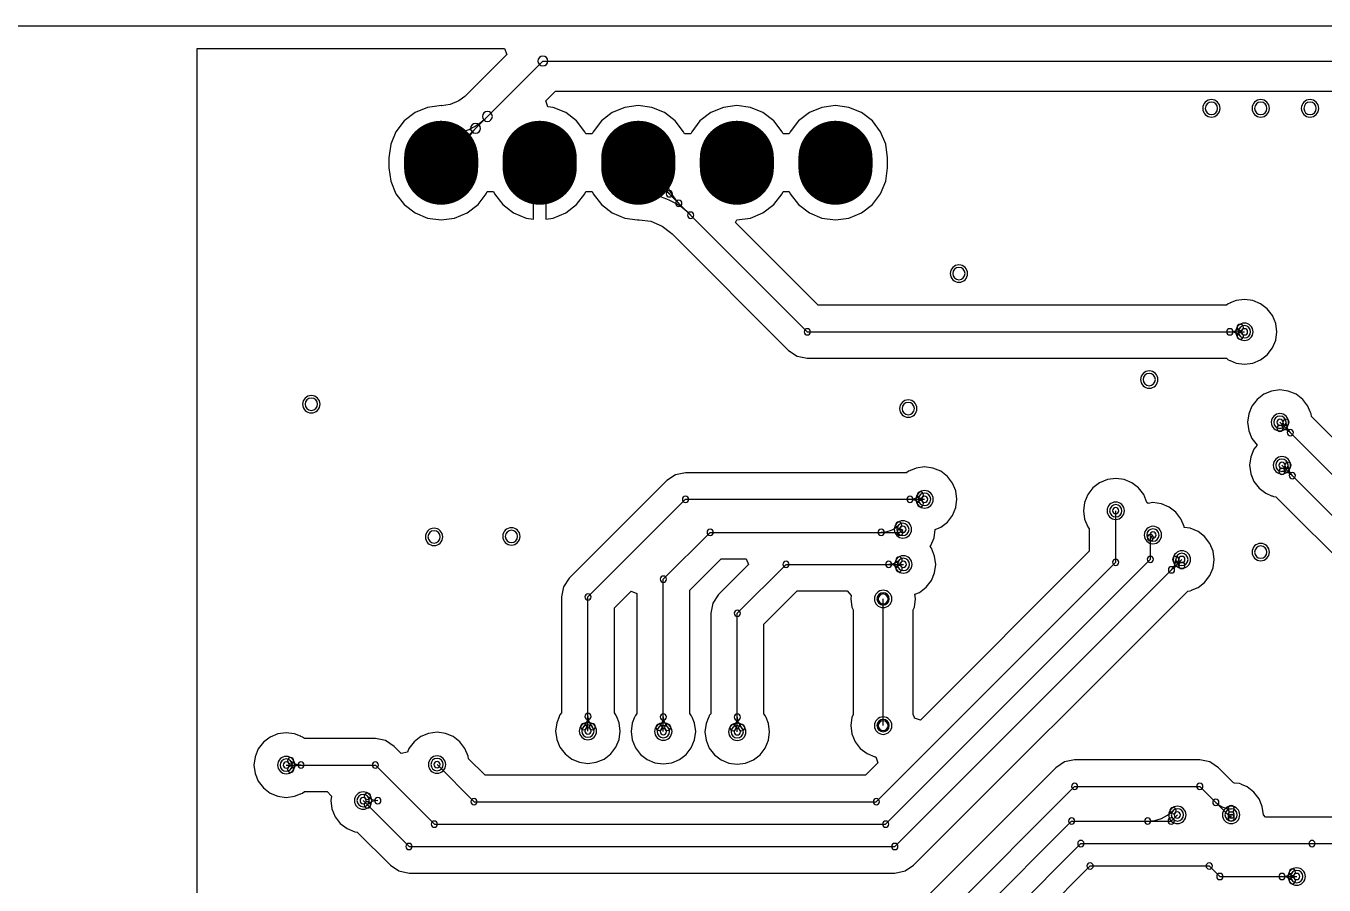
# Model space of a CAD drawing. Header units: inches. Extents: x 32166 to 66782, y 2386 to 7162.
# Drawn here: x 33941.3 to 34152, y 3850.4 to 3989.8 of the extents above; entities that cross this region are included whole.
import ezdxf

# ---------------------------------------------------------------- set-up
doc = ezdxf.new("R2010")
doc.units = ezdxf.units.IN
doc.header["$LTSCALE"] = 0.64311
doc.header["$MEASUREMENT"] = 0
for name, color, linetype in [('KEEPOUTLAYER', 6, 'CONTINUOUS'), ('MULTILAYER', 9, 'CONTINUOUS'), ('TOPLAYER', 1, 'CONTINUOUS'), ('TOPSOLDER', 216, 'CONTINUOUS')]:
    doc.layers.add(name, color=color, linetype=linetype)

msp = doc.modelspace()

# ---------------------------------------------------------------- linework, layer by layer
at = {"layer": 'KEEPOUTLAYER'}
msp.add_line((32498.87, 3989.76), (34258.87, 3989.76), dxfattribs=at)
at = {"layer": 'MULTILAYER', "const_width": 10.4}
for points in [[(34008.73, 3966.77), (34008.73, 3968.37)], [(34024.73, 3966.77), (34024.73, 3968.37)], [(34040.73, 3966.77), (34040.73, 3968.37)], [(34056.73, 3966.77), (34056.73, 3968.37)], [(34072.73, 3968.37), (34072.73, 3966.77)]]:
    msp.add_lwpolyline(points, dxfattribs=at)
at = {"layer": 'MULTILAYER', "const_width": 5.2}
for points in [[(34006.13, 3968.37, 1), (34011.33, 3968.37, 1)], [(34022.13, 3968.37, 1), (34027.33, 3968.37, 1)], [(34038.13, 3968.37, 1), (34043.33, 3968.37, 1)], [(34054.13, 3968.37, 1), (34059.33, 3968.37, 1)], [(34070.13, 3968.37, 1), (34075.33, 3968.37, 1)], [(34006.13, 3966.77, 1), (34011.33, 3966.77, 1)], [(34022.13, 3966.77, 1), (34027.33, 3966.77, 1)], [(34038.13, 3966.77, 1), (34043.33, 3966.77, 1)], [(34054.13, 3966.77, 1), (34059.33, 3966.77, 1)], [(34070.13, 3966.77, 1), (34075.33, 3966.77, 1)]]:
    msp.add_lwpolyline(points, format="xyb", close=True, dxfattribs=at)
at = {"layer": 'MULTILAYER'}
for centre, start, end in [((34133.75, 3976.4), 0, 180), ((34133.75, 3976.4), 180, 0), ((34141.75, 3976.4), 0, 180), ((34141.75, 3976.4), 180, 0), ((34149.75, 3976.4), 0, 180), ((34149.75, 3976.4), 180, 0), ((34092.77, 3949.59), 0, 180), ((34092.77, 3949.59), 180, 0), ((34139.11, 3940.14), 0, 180), ((34139.11, 3940.14), 180, 0), ((34123.66, 3932.39), 0, 180), ((34123.66, 3932.39), 180, 0), ((33987.66, 3928.39), 0, 180), ((33987.66, 3928.39), 180, 0), ((34084.55, 3927.68), 0, 180), ((34084.55, 3927.68), 180, 0), ((34144.87, 3925.46), 0, 180), ((34144.87, 3925.46), 180, 0), ((34145.19, 3918.48), 0, 180), ((34145.19, 3918.48), 180, 0), ((34087.19, 3912.96), 0, 180), ((34087.19, 3912.96), 180, 0), ((34118.22, 3911.11), 0, 180), ((34118.22, 3911.11), 180, 0), ((34083.67, 3908.08), 0, 180), ((34124.26, 3907.17), 0, 180), ((34007.58, 3906.87), 0, 180), ((34007.58, 3906.87), 180, 0), ((34020.14, 3906.95), 0, 180), ((34020.14, 3906.95), 180, 0), ((34083.67, 3908.08), 180, 0), ((34124.26, 3907.17), 180, 0), ((34128.95, 3903.2), 0, 180), ((34141.75, 3904.4), 0, 180), ((34141.75, 3904.4), 180, 0), ((34083.75, 3902.4), 0, 180), ((34083.75, 3902.4), 180, 0), ((34128.95, 3903.2), 180, 0), ((34080.47, 3896.8), 0, 180), ((34080.47, 3896.8), 180, 0), ((34080.47, 3876.24), 0, 180), ((34032.55, 3875.36), 0, 180), ((34032.55, 3875.36), 180, 0), ((34044.79, 3875.28), 0, 180), ((34044.79, 3875.28), 180, 0), ((34056.79, 3875.24), 0, 180), ((34056.79, 3875.24), 180, 0), ((34080.47, 3876.24), 180, 0), ((33983.59, 3869.84), 0, 180), ((34008.06, 3869.92), 0, 180), ((33983.59, 3869.84), 180, 0), ((34008.06, 3869.92), 180, 0), ((33996.07, 3864.08), 0, 180), ((33996.07, 3864.08), 180, 0), ((34128.23, 3861.76), 0, 180), ((34136.95, 3861.76), 0, 180), ((34128.23, 3861.76), 180, 0), ((34136.95, 3861.76), 180, 0), ((34147.59, 3851.76), 0, 180), ((34147.59, 3851.76), 180, 0)]:
    msp.add_arc(centre, 1, start, end, dxfattribs=at)
at = {"layer": 'TOPLAYER'}
for p, q in [((33969.11, 3801.04), (33969.11, 3986.09)), ((33969.11, 3986.09), (34019, 3986.09)), ((34008.73, 3967.57), (34025.24, 3984.08)), ((34019.39, 3985.16), (34012.55, 3978.32)), ((34019, 3986.09), (34019.39, 3985.16)), ((34025.24, 3984.08), (34164.63, 3984.08)), ((34012.55, 3978.32), (34011.61, 3977.6)), ((34025.71, 3977.63), (34027.27, 3979.19)), ((34027.27, 3979.19), (34162.86, 3979.19)), ((34004.49, 3975.71), (34002.74, 3974.36)), ((34006.53, 3976.56), (34004.49, 3975.71)), ((34008.41, 3976.8), (34006.53, 3976.56)), ((34008.73, 3976.87), (34008.41, 3976.8)), ((34008.73, 3976.84), (34008.73, 3976.87)), ((34008.8, 3976.83), (34008.73, 3976.84)), ((34010.22, 3977.02), (34008.8, 3976.83)), ((34011.61, 3977.6), (34010.22, 3977.02)), ((34026.04, 3976.67), (34025.71, 3977.63)), ((34026.92, 3976.56), (34026.04, 3976.67)), ((34028.96, 3975.71), (34026.92, 3976.56)), ((34030.72, 3974.36), (34028.96, 3975.71)), ((34036.49, 3975.71), (34034.74, 3974.36)), ((34038.53, 3976.56), (34036.49, 3975.71)), ((34040.73, 3976.84), (34038.53, 3976.56)), ((34042.92, 3976.56), (34040.73, 3976.84)), ((34044.96, 3975.71), (34042.92, 3976.56)), ((34046.72, 3974.36), (34044.96, 3975.71)), ((34052.49, 3975.71), (34050.74, 3974.36)), ((34054.53, 3976.56), (34052.49, 3975.71)), ((34056.73, 3976.84), (34054.53, 3976.56)), ((34058.92, 3976.56), (34056.73, 3976.84)), ((34060.96, 3975.71), (34058.92, 3976.56)), ((34062.72, 3974.36), (34060.96, 3975.71)), ((34068.49, 3975.71), (34066.74, 3974.36)), ((34070.53, 3976.56), (34068.49, 3975.71)), ((34072.73, 3976.84), (34070.53, 3976.56)), ((34074.92, 3976.56), (34072.73, 3976.84)), ((34076.96, 3975.71), (34074.92, 3976.56)), ((34078.72, 3974.36), (34076.96, 3975.71)), ((34002.74, 3974.36), (34001.39, 3972.61)), ((34032.06, 3972.61), (34030.72, 3974.36)), ((34034.74, 3974.36), (34033.39, 3972.61)), ((34048.06, 3972.61), (34046.72, 3974.36)), ((34050.74, 3974.36), (34049.39, 3972.61)), ((34064.06, 3972.61), (34062.72, 3974.36)), ((34066.74, 3974.36), (34065.39, 3972.61)), ((34080.06, 3972.61), (34078.72, 3974.36)), ((34001.39, 3972.61), (34000.54, 3970.57)), ((34032.22, 3972.24), (34032.06, 3972.61)), ((34033.23, 3972.24), (34032.22, 3972.24)), ((34033.39, 3972.61), (34033.23, 3972.24)), ((34048.22, 3972.24), (34048.06, 3972.61)), ((34049.23, 3972.24), (34048.22, 3972.24)), ((34049.39, 3972.61), (34049.23, 3972.24)), ((34064.22, 3972.24), (34064.06, 3972.61)), ((34065.23, 3972.24), (34064.22, 3972.24)), ((34065.39, 3972.61), (34065.23, 3972.24)), ((34080.91, 3970.57), (34080.06, 3972.61)), ((34000.54, 3970.57), (34000.25, 3968.37)), ((34081.2, 3968.37), (34080.91, 3970.57)), ((34000.25, 3968.37), (34000.25, 3966.77)), ((34023.71, 3958.43), (34023.71, 3967.57)), ((34023.71, 3967.57), (34025.74, 3967.57)), ((34025.74, 3967.57), (34025.74, 3958.43)), ((34040.73, 3967.57), (34068.16, 3940.14)), ((34081.2, 3966.77), (34081.2, 3968.37)), ((34000.25, 3966.77), (34000.54, 3964.58)), ((34080.91, 3964.58), (34081.2, 3966.77)), ((34000.54, 3964.58), (34001.39, 3962.54)), ((34080.06, 3962.54), (34080.91, 3964.58)), ((34001.39, 3962.54), (34002.74, 3960.78)), ((34014.72, 3960.78), (34016.06, 3962.54)), ((34016.06, 3962.54), (34016.22, 3962.91)), ((34016.22, 3962.91), (34017.23, 3962.91)), ((34017.23, 3962.91), (34017.39, 3962.54)), ((34017.39, 3962.54), (34018.74, 3960.78)), ((34030.72, 3960.78), (34032.06, 3962.54)), ((34032.06, 3962.54), (34032.22, 3962.91)), ((34032.22, 3962.91), (34033.23, 3962.91)), ((34033.23, 3962.91), (34033.39, 3962.54)), ((34033.39, 3962.54), (34034.74, 3960.78)), ((34062.72, 3960.78), (34064.06, 3962.54)), ((34064.06, 3962.54), (34064.22, 3962.91)), ((34064.22, 3962.91), (34065.23, 3962.91)), ((34065.23, 3962.91), (34065.39, 3962.54)), ((34065.39, 3962.54), (34066.74, 3960.78)), ((34078.72, 3960.78), (34080.06, 3962.54)), ((34002.74, 3960.78), (34004.49, 3959.43)), ((34004.49, 3959.43), (34006.53, 3958.59)), ((34010.92, 3958.59), (34012.96, 3959.43)), ((34012.96, 3959.43), (34014.72, 3960.78)), ((34018.74, 3960.78), (34020.49, 3959.43)), ((34020.49, 3959.43), (34022.53, 3958.59)), ((34026.92, 3958.59), (34028.96, 3959.43)), ((34028.96, 3959.43), (34030.72, 3960.78)), ((34034.74, 3960.78), (34036.49, 3959.43)), ((34036.49, 3959.43), (34038.53, 3958.59)), ((34058.92, 3958.59), (34060.96, 3959.43)), ((34060.96, 3959.43), (34062.72, 3960.78)), ((34066.74, 3960.78), (34068.49, 3959.43)), ((34068.49, 3959.43), (34070.53, 3958.59)), ((34074.92, 3958.59), (34076.96, 3959.43)), ((34076.96, 3959.43), (34078.72, 3960.78)), ((34006.53, 3958.59), (34008.73, 3958.3)), ((34008.73, 3958.3), (34010.92, 3958.59)), ((34022.53, 3958.59), (34023.71, 3958.43)), ((34025.74, 3958.43), (34026.92, 3958.59)), ((34038.53, 3958.59), (34040.58, 3958.32)), ((34040.58, 3958.32), (34040.73, 3958.29)), ((34040.73, 3958.3), (34040.87, 3958.32)), ((34040.73, 3958.29), (34040.73, 3958.3)), ((34040.87, 3958.32), (34042.74, 3958.07)), ((34042.74, 3958.07), (34044.62, 3957.29)), ((34044.62, 3957.29), (34045.94, 3956.28)), ((34056.51, 3957.87), (34056.73, 3958.3)), ((34069.94, 3944.44), (34056.51, 3957.87)), ((34056.73, 3958.3), (34058.92, 3958.59)), ((34070.53, 3958.59), (34072.73, 3958.3)), ((34072.73, 3958.3), (34074.92, 3958.59)), ((34045.94, 3956.28), (34046.2, 3956.02)), ((34046.2, 3956.02), (34046.2, 3956.02)), ((34046.2, 3956.02), (34046.2, 3956.02)), ((34046.2, 3956.02), (34065.12, 3937.1)), ((34136.17, 3944.44), (34069.94, 3944.44)), ((34136.49, 3944.69), (34136.17, 3944.44)), ((34136.74, 3944.79), (34136.49, 3944.69)), ((34136.77, 3944.81), (34136.74, 3944.79)), ((34136.81, 3944.82), (34136.77, 3944.81)), ((34137.75, 3945.21), (34136.81, 3944.82)), ((34139.11, 3945.39), (34137.75, 3945.21)), ((34140.47, 3945.21), (34139.11, 3945.39)), ((34141.73, 3944.69), (34140.47, 3945.21)), ((34142.82, 3943.85), (34141.73, 3944.69)), ((34143.65, 3942.77), (34142.82, 3943.85)), ((34144.18, 3941.5), (34143.65, 3942.77)), ((34068.16, 3940.14), (34139.11, 3940.14)), ((34144.36, 3940.14), (34144.18, 3941.5)), ((34144.18, 3938.79), (34144.36, 3940.14)), ((34143.65, 3937.52), (34144.18, 3938.79)), ((34065.12, 3937.1), (34066.51, 3936.17)), ((34066.51, 3936.17), (34068.16, 3935.84)), ((34068.16, 3935.84), (34136.17, 3935.84)), ((34136.17, 3935.84), (34136.49, 3935.6)), ((34136.49, 3935.6), (34136.74, 3935.5)), ((34140.47, 3935.08), (34141.73, 3935.6)), ((34141.73, 3935.6), (34142.82, 3936.43)), ((34142.82, 3936.43), (34143.65, 3937.52)), ((34136.74, 3935.5), (34136.77, 3935.48)), ((34136.77, 3935.48), (34136.81, 3935.47)), ((34136.81, 3935.47), (34137.75, 3935.08)), ((34137.75, 3935.08), (34139.11, 3934.9)), ((34139.11, 3934.9), (34140.47, 3935.08)), ((34142.25, 3930), (34141.16, 3929.17)), ((34143.51, 3930.53), (34142.25, 3930)), ((34144.87, 3930.71), (34143.51, 3930.53)), ((34146.23, 3930.53), (34144.87, 3930.71)), ((34147.49, 3930), (34146.23, 3930.53)), ((34148.58, 3929.17), (34147.49, 3930)), ((34140.33, 3928.08), (34139.8, 3926.82)), ((34141.16, 3929.17), (34140.33, 3928.08)), ((34149.41, 3928.08), (34148.58, 3929.17)), ((34149.8, 3927.14), (34149.41, 3928.08)), ((34149.83, 3927.11), (34149.8, 3927.14)), ((34139.8, 3926.82), (34139.63, 3925.46)), ((34139.63, 3925.46), (34139.8, 3924.1)), ((34144.87, 3925.46), (34231.65, 3838.68)), ((34149.83, 3927.07), (34149.83, 3927.11)), ((34149.94, 3926.82), (34149.83, 3927.07)), ((34149.99, 3926.42), (34149.94, 3926.82)), ((34234.69, 3841.72), (34149.99, 3926.42)), ((34139.8, 3924.1), (34140.33, 3922.84)), ((34140.64, 3921.1), (34140.12, 3919.84)), ((34140.33, 3922.84), (34141.15, 3921.77)), ((34141.15, 3921.77), (34140.64, 3921.1)), ((34140.12, 3919.84), (34139.94, 3918.48)), ((34046.75, 3916.94), (34045.35, 3916)), ((34048.39, 3917.26), (34046.75, 3916.94)), ((34084.25, 3917.26), (34048.39, 3917.26)), ((34084.57, 3917.51), (34084.25, 3917.26)), ((34084.82, 3917.61), (34084.57, 3917.51)), ((34084.85, 3917.63), (34084.82, 3917.61)), ((34084.89, 3917.64), (34084.85, 3917.63)), ((34085.83, 3918.03), (34084.89, 3917.64)), ((34087.19, 3918.21), (34085.83, 3918.03)), ((34088.55, 3918.03), (34087.19, 3918.21)), ((34089.81, 3917.51), (34088.55, 3918.03)), ((34090.9, 3916.67), (34089.81, 3917.51)), ((34091.73, 3915.59), (34090.9, 3916.67)), ((34139.94, 3918.48), (34140.12, 3917.12)), ((34140.12, 3917.12), (34140.64, 3915.86)), ((34145.19, 3918.48), (34228.01, 3835.65)), ((34045.35, 3916), (34029.51, 3900.16)), ((34092.26, 3914.32), (34091.73, 3915.59)), ((34114.51, 3914.82), (34113.67, 3913.73)), ((34115.59, 3915.65), (34114.51, 3914.82)), ((34116.86, 3916.17), (34115.59, 3915.65)), ((34118.22, 3916.35), (34116.86, 3916.17)), ((34119.57, 3916.17), (34118.22, 3916.35)), ((34120.84, 3915.65), (34119.57, 3916.17)), ((34121.92, 3914.82), (34120.84, 3915.65)), ((34122.76, 3913.73), (34121.92, 3914.82)), ((34140.64, 3915.86), (34141.48, 3914.77)), ((34141.48, 3914.77), (34142.56, 3913.94)), ((34032.55, 3897.12), (34048.39, 3912.96)), ((34048.39, 3912.96), (34087.19, 3912.96)), ((34092.44, 3912.96), (34092.26, 3914.32)), ((34092.26, 3911.61), (34092.44, 3912.96)), ((34113.15, 3912.47), (34112.97, 3911.11)), ((34113.67, 3913.73), (34113.15, 3912.47)), ((34123.28, 3912.47), (34122.76, 3913.73)), ((34123.48, 3912.31), (34123.28, 3912.47)), ((34124.26, 3912.42), (34123.48, 3912.31)), ((34125.62, 3912.24), (34124.26, 3912.42)), ((34142.56, 3913.94), (34143.51, 3913.55)), ((34143.51, 3913.55), (34143.54, 3913.53)), ((34143.54, 3913.53), (34143.58, 3913.52)), ((34143.58, 3913.52), (34143.83, 3913.42)), ((34143.83, 3913.42), (34144.22, 3913.36)), ((34144.22, 3913.36), (34223.72, 3833.87)), ((34090.9, 3909.26), (34091.73, 3910.34)), ((34091.73, 3910.34), (34092.26, 3911.61)), ((34112.97, 3911.11), (34113.15, 3909.75)), ((34118.22, 3902.74), (34118.22, 3911.11)), ((34126.89, 3911.71), (34125.62, 3912.24)), ((34127.97, 3910.88), (34126.89, 3911.71)), ((34128.81, 3909.79), (34127.97, 3910.88)), ((34088.91, 3908.05), (34089.81, 3908.42)), ((34089.81, 3908.42), (34090.9, 3909.26)), ((34113.15, 3909.75), (34113.67, 3908.49)), ((34113.67, 3908.49), (34113.92, 3908.17)), ((34113.92, 3908.17), (34113.92, 3904.53)), ((34129.33, 3908.53), (34128.81, 3909.79)), ((34129.35, 3908.39), (34129.33, 3908.53)), ((34130.3, 3908.27), (34129.35, 3908.39)), ((34131.57, 3907.74), (34130.3, 3908.27)), ((34044.79, 3900), (34052.39, 3907.6)), ((34052.39, 3907.6), (34083.19, 3907.6)), ((34083.19, 3907.6), (34083.67, 3908.08)), ((34088.21, 3905.46), (34088.74, 3906.73)), ((34088.74, 3906.73), (34088.91, 3908.05)), ((34123.84, 3906.75), (34124.26, 3907.17)), ((34123.84, 3903.24), (34123.84, 3906.75)), ((34132.65, 3906.91), (34131.57, 3907.74)), ((34133.49, 3905.82), (34132.65, 3906.91)), ((34113.92, 3904.53), (34086.52, 3877.13)), ((34088.09, 3905.3), (34088.21, 3905.46)), ((34088.29, 3905.03), (34088.09, 3905.3)), ((34088.82, 3903.76), (34088.29, 3905.03)), ((34134.01, 3904.56), (34133.49, 3905.82)), ((34134.19, 3903.2), (34134.01, 3904.56)), ((34049.09, 3898.22), (34054.17, 3903.31)), ((34058.59, 3902.37), (34053.75, 3897.52)), ((34054.17, 3903.31), (34058.21, 3903.31)), ((34056.79, 3894.48), (34064.71, 3902.4)), ((34058.21, 3903.31), (34058.59, 3902.37)), ((34064.71, 3902.4), (34083.75, 3902.4)), ((34079.36, 3863.89), (34118.22, 3902.74)), ((34080.87, 3860.26), (34123.84, 3903.24)), ((34082.37, 3856.63), (34128.95, 3903.2)), ((34089, 3902.4), (34088.82, 3903.76)), ((34088.82, 3901.05), (34089, 3902.4)), ((34133.49, 3900.58), (34134.01, 3901.84)), ((34134.01, 3901.84), (34134.19, 3903.2)), ((34029.51, 3900.16), (34028.58, 3898.77)), ((34044.79, 3875.28), (34044.79, 3900)), ((34087.46, 3898.7), (34088.29, 3899.78)), ((34088.29, 3899.78), (34088.82, 3901.05)), ((34132.65, 3899.49), (34133.49, 3900.58)), ((34028.58, 3898.77), (34028.25, 3897.12)), ((34036.85, 3895.34), (34039.55, 3898.05)), ((34039.55, 3898.05), (34040.49, 3897.66)), ((34040.49, 3897.66), (34040.49, 3878.22)), ((34049.09, 3878.22), (34049.09, 3898.22)), ((34061.09, 3892.7), (34066.49, 3898.11)), ((34066.49, 3898.11), (34074.63, 3898.11)), ((34074.63, 3898.11), (34075.3, 3897.34)), ((34085.41, 3853.59), (34129.91, 3898.08)), ((34085.62, 3897.55), (34086.37, 3897.86)), ((34086.37, 3897.86), (34087.46, 3898.7)), ((34129.91, 3898.08), (34130.3, 3898.14)), ((34130.3, 3898.14), (34130.55, 3898.24)), ((34130.55, 3898.24), (34130.59, 3898.25)), ((34130.59, 3898.25), (34130.62, 3898.27)), ((34130.62, 3898.27), (34131.57, 3898.66)), ((34131.57, 3898.66), (34132.65, 3899.49)), ((34028.25, 3897.12), (34028.25, 3878.3)), ((34032.55, 3875.36), (34032.55, 3897.12)), ((34052.82, 3896.13), (34052.49, 3894.48)), ((34053.75, 3897.52), (34052.82, 3896.13)), ((34075.3, 3897.34), (34075.23, 3896.8)), ((34075.23, 3896.8), (34075.4, 3895.45)), ((34080.47, 3876.24), (34080.47, 3896.8)), ((34085.54, 3895.45), (34085.72, 3896.8)), ((34085.72, 3896.8), (34085.62, 3897.55)), ((34036.85, 3878.3), (34036.85, 3895.34)), ((34052.49, 3894.48), (34052.49, 3878.18)), ((34056.79, 3875.24), (34056.79, 3894.48)), ((34075.4, 3895.45), (34075.58, 3895.03)), ((34075.58, 3895.03), (34075.58, 3878.02)), ((34085.36, 3895.03), (34085.54, 3895.45)), ((34085.36, 3878.02), (34085.36, 3895.03)), ((34061.09, 3878.18), (34061.09, 3892.7)), ((34027.48, 3876.72), (34027.31, 3875.36)), ((34027.88, 3877.67), (34027.48, 3876.72)), ((34027.91, 3877.74), (34027.88, 3877.71)), ((34027.88, 3877.71), (34027.88, 3877.67)), ((34028.01, 3877.99), (34027.91, 3877.74)), ((34028.25, 3878.3), (34028.01, 3877.99)), ((34037.09, 3877.99), (34036.85, 3878.3)), ((34037.2, 3877.74), (34037.09, 3877.99)), ((34037.22, 3877.71), (34037.2, 3877.74)), ((34037.23, 3877.67), (34037.22, 3877.71)), ((34037.62, 3876.72), (34037.23, 3877.67)), ((34037.8, 3875.36), (34037.62, 3876.72)), ((34039.72, 3876.64), (34039.55, 3875.28)), ((34040.12, 3877.59), (34039.72, 3876.64)), ((34040.15, 3877.66), (34040.12, 3877.63)), ((34040.12, 3877.63), (34040.12, 3877.59)), ((34040.25, 3877.91), (34040.15, 3877.66)), ((34040.49, 3878.22), (34040.25, 3877.91)), ((34049.33, 3877.91), (34049.09, 3878.22)), ((34049.44, 3877.66), (34049.33, 3877.91)), ((34049.46, 3877.63), (34049.44, 3877.66)), ((34049.47, 3877.59), (34049.46, 3877.63)), ((34049.86, 3876.64), (34049.47, 3877.59)), ((34050.04, 3875.28), (34049.86, 3876.64)), ((34051.72, 3876.59), (34051.55, 3875.24)), ((34052.12, 3877.54), (34051.72, 3876.59)), ((34052.15, 3877.61), (34052.12, 3877.58)), ((34052.12, 3877.58), (34052.12, 3877.54)), ((34052.25, 3877.86), (34052.15, 3877.61)), ((34052.49, 3878.18), (34052.25, 3877.86)), ((34061.33, 3877.86), (34061.09, 3878.18)), ((34061.44, 3877.61), (34061.33, 3877.86)), ((34061.46, 3877.58), (34061.44, 3877.61)), ((34061.47, 3877.54), (34061.46, 3877.58)), ((34061.86, 3876.59), (34061.47, 3877.54)), ((34062.04, 3875.24), (34061.86, 3876.59)), ((34075.4, 3877.6), (34075.23, 3876.24)), ((34075.58, 3878.02), (34075.4, 3877.6)), ((34085.54, 3877.6), (34085.36, 3878.02)), ((34085.56, 3877.45), (34085.54, 3877.6)), ((34086.52, 3877.13), (34085.56, 3877.45)), ((33982.23, 3874.91), (33980.97, 3874.39)), ((33983.59, 3875.09), (33982.23, 3874.91)), ((33984.95, 3874.91), (33983.59, 3875.09)), ((33985.89, 3874.52), (33984.95, 3874.91)), ((33985.93, 3874.51), (33985.89, 3874.52)), ((33985.96, 3874.49), (33985.93, 3874.51)), ((33986.21, 3874.39), (33985.96, 3874.49)), ((34005.43, 3874.46), (34004.35, 3873.63)), ((34006.7, 3874.98), (34005.43, 3874.46)), ((34008.06, 3875.16), (34006.7, 3874.98)), ((34009.41, 3874.98), (34008.06, 3875.16)), ((34010.68, 3874.46), (34009.41, 3874.98)), ((34011.76, 3873.63), (34010.68, 3874.46)), ((34027.31, 3875.36), (34027.48, 3874.01)), ((34037.62, 3874.01), (34037.8, 3875.36)), ((34039.55, 3875.28), (34039.72, 3873.93)), ((34049.86, 3873.93), (34050.04, 3875.28)), ((34051.55, 3875.24), (34051.72, 3873.88)), ((34061.86, 3873.88), (34062.04, 3875.24)), ((34075.23, 3876.24), (34075.4, 3874.89)), ((34075.4, 3874.89), (34075.93, 3873.62)), ((33979.05, 3872.47), (33978.52, 3871.2)), ((33979.88, 3873.55), (33979.05, 3872.47)), ((33980.97, 3874.39), (33979.88, 3873.55)), ((33986.53, 3874.14), (33986.21, 3874.39)), ((33998.06, 3874.14), (33986.53, 3874.14)), ((33999.7, 3873.82), (33998.06, 3874.14)), ((34001.1, 3872.88), (33999.7, 3873.82)), ((34002.26, 3871.72), (34001.1, 3872.88)), ((34003.51, 3872.54), (34003.26, 3871.92)), ((34004.35, 3873.63), (34003.51, 3872.54)), ((34012.6, 3872.54), (34011.76, 3873.63)), ((34013.12, 3871.28), (34012.6, 3872.54)), ((34027.48, 3874.01), (34028.01, 3872.74)), ((34028.01, 3872.74), (34028.84, 3871.66)), ((34036.26, 3871.66), (34037.09, 3872.74)), ((34037.09, 3872.74), (34037.62, 3874.01)), ((34039.72, 3873.93), (34040.25, 3872.66)), ((34040.25, 3872.66), (34041.08, 3871.58)), ((34048.5, 3871.58), (34049.33, 3872.66)), ((34049.33, 3872.66), (34049.86, 3873.93)), ((34051.72, 3873.88), (34052.25, 3872.61)), ((34052.25, 3872.61), (34053.08, 3871.53)), ((34060.5, 3871.53), (34061.33, 3872.61)), ((34061.33, 3872.61), (34061.86, 3873.88)), ((34075.93, 3873.62), (34076.76, 3872.54)), ((34076.76, 3872.54), (34077.85, 3871.7)), ((33978.52, 3871.2), (33978.35, 3869.84)), ((34003.26, 3871.92), (34002.26, 3871.72)), ((34013.17, 3870.88), (34013.12, 3871.28)), ((34015.86, 3868.19), (34013.17, 3870.88)), ((34028.84, 3871.66), (34029.93, 3870.82)), ((34029.93, 3870.82), (34031.19, 3870.3)), ((34031.19, 3870.3), (34032.55, 3870.12)), ((34032.55, 3870.12), (34033.91, 3870.3)), ((34033.91, 3870.3), (34035.17, 3870.82)), ((34035.17, 3870.82), (34036.26, 3871.66)), ((34041.08, 3871.58), (34042.17, 3870.74)), ((34042.17, 3870.74), (34043.43, 3870.22)), ((34046.15, 3870.22), (34047.41, 3870.74)), ((34047.41, 3870.74), (34048.5, 3871.58)), ((34053.08, 3871.53), (34054.17, 3870.69)), ((34054.17, 3870.69), (34055.43, 3870.17)), ((34058.15, 3870.17), (34059.41, 3870.69)), ((34059.41, 3870.69), (34060.5, 3871.53)), ((34077.85, 3871.7), (34079.11, 3871.18)), ((34079.11, 3871.18), (34079.26, 3871.16)), ((34079.26, 3871.16), (34079.59, 3870.2)), ((34109.9, 3870.35), (34108.51, 3869.42)), ((34111.55, 3870.68), (34109.9, 3870.35)), ((34131.86, 3870.68), (34111.55, 3870.68)), ((34133.5, 3870.35), (34131.86, 3870.68)), ((34134.9, 3869.42), (34133.5, 3870.35)), ((33978.35, 3869.84), (33978.52, 3868.49)), ((33978.52, 3868.49), (33979.05, 3867.22)), ((33983.59, 3869.84), (33998.06, 3869.84)), ((33998.06, 3869.84), (34007.64, 3860.26)), ((34008.06, 3869.92), (34014.08, 3863.89)), ((34077.58, 3868.19), (34015.86, 3868.19)), ((34043.43, 3870.22), (34044.79, 3870.04)), ((34044.79, 3870.04), (34046.15, 3870.22)), ((34055.43, 3870.17), (34056.79, 3869.99)), ((34056.79, 3869.99), (34058.15, 3870.17)), ((34079.59, 3870.2), (34077.58, 3868.19)), ((34108.51, 3869.42), (34083.76, 3844.67)), ((34137.35, 3866.96), (34134.9, 3869.42)), ((33979.05, 3867.22), (33979.88, 3866.14)), ((33979.88, 3866.14), (33980.97, 3865.3)), ((34086.8, 3841.63), (34111.55, 3866.38)), ((34111.55, 3866.38), (34131.86, 3866.38)), ((34131.86, 3866.38), (34136.95, 3861.29)), ((34137.51, 3866.93), (34137.35, 3866.96)), ((34138.3, 3866.83), (34137.51, 3866.93)), ((34138.55, 3866.72), (34138.3, 3866.83)), ((34138.59, 3866.72), (34138.55, 3866.72)), ((34138.62, 3866.7), (34138.59, 3866.72)), ((34139.57, 3866.3), (34138.62, 3866.7)), ((34140.65, 3865.47), (34139.57, 3866.3)), ((33980.97, 3865.3), (33982.23, 3864.78)), ((33982.23, 3864.78), (33983.59, 3864.6)), ((33983.59, 3864.6), (33984.95, 3864.78)), ((33984.95, 3864.78), (33985.89, 3865.17)), ((33985.89, 3865.17), (33985.93, 3865.18)), ((33985.93, 3865.18), (33985.96, 3865.2)), ((33985.96, 3865.2), (33986.21, 3865.3)), ((33986.21, 3865.3), (33986.53, 3865.55)), ((33986.53, 3865.55), (33990.25, 3865.55)), ((33990.25, 3865.55), (33990.92, 3864.78)), ((33990.92, 3864.78), (33990.83, 3864.08)), ((33990.83, 3864.08), (33991, 3862.73)), ((33996.07, 3864.08), (34003.53, 3856.63)), ((34141.49, 3864.38), (34140.65, 3865.47)), ((34142.01, 3863.12), (34141.49, 3864.38)), ((33991, 3862.73), (33991.53, 3861.46)), ((34014.08, 3863.89), (34079.36, 3863.89)), ((34142.19, 3861.76), (34142.01, 3863.12)), ((33991.53, 3861.46), (33992.36, 3860.38)), ((33992.36, 3860.38), (33993.45, 3859.54)), ((34007.64, 3860.26), (34080.87, 3860.26)), ((34090.43, 3840.13), (34111.05, 3860.75)), ((34111.05, 3860.75), (34127.21, 3860.75)), ((34127.21, 3860.75), (34128.23, 3861.76)), ((34136.95, 3861.29), (34136.95, 3861.76)), ((34142.5, 3861.41), (34142.19, 3861.76)), ((34157.28, 3861.41), (34142.5, 3861.41)), ((33993.45, 3859.54), (33994.71, 3859.02)), ((33994.71, 3859.02), (33995.11, 3858.97)), ((33995.11, 3858.97), (34000.49, 3853.59)), ((34003.53, 3856.63), (34082.37, 3856.63)), ((34094.07, 3838.62), (34112.56, 3857.11)), ((34112.56, 3857.11), (34150.08, 3857.11)), ((34150.08, 3857.11), (34160.22, 3857.11)), ((34000.49, 3853.59), (34001.88, 3852.66)), ((34084.02, 3852.66), (34085.41, 3853.59)), ((34097.7, 3837.12), (34114.06, 3853.48)), ((34114.06, 3853.48), (34133.39, 3853.48)), ((34133.39, 3853.48), (34135.11, 3851.76)), ((34001.88, 3852.66), (34003.53, 3852.33)), ((34003.53, 3852.33), (34082.37, 3852.33)), ((34082.37, 3852.33), (34084.02, 3852.66)), ((34135.11, 3851.76), (34147.58, 3851.76)), ((34147.58, 3851.76), (34147.59, 3851.76))]:
    msp.add_line(p, q, dxfattribs=at)
at = {"layer": 'TOPLAYER', "const_width": 10.4}
for points in [[(34008.73, 3966.77), (34008.73, 3968.37)], [(34024.73, 3966.77), (34024.73, 3968.37)], [(34040.73, 3966.77), (34040.73, 3968.37)], [(34056.73, 3966.77), (34056.73, 3968.37)], [(34072.73, 3968.37), (34072.73, 3966.77)]]:
    msp.add_lwpolyline(points, dxfattribs=at)
at = {"layer": 'TOPLAYER', "const_width": 5.2}
for points in [[(34006.13, 3968.37, 1), (34011.33, 3968.37, 1)], [(34022.13, 3968.37, 1), (34027.33, 3968.37, 1)], [(34038.13, 3968.37, 1), (34043.33, 3968.37, 1)], [(34054.13, 3968.37, 1), (34059.33, 3968.37, 1)], [(34070.13, 3968.37, 1), (34075.33, 3968.37, 1)], [(34006.13, 3966.77, 1), (34011.33, 3966.77, 1)], [(34022.13, 3966.77, 1), (34027.33, 3966.77, 1)], [(34038.13, 3966.77, 1), (34043.33, 3966.77, 1)], [(34054.13, 3966.77, 1), (34059.33, 3966.77, 1)], [(34070.13, 3966.77, 1), (34075.33, 3966.77, 1)]]:
    msp.add_lwpolyline(points, format="xyb", close=True, dxfattribs=at)
at = {"layer": 'TOPLAYER'}
for centre, radius, start, end in [((34025.24, 3984.08), 0.8, 0, 180), ((34025.24, 3984.08), 0.8, 0, 180), ((34025.24, 3984.08), 0.8, 180, 0), ((34025.24, 3984.08), 0.8, 180, 0), ((34016.24, 3975.08), 0.8, 0, 180), ((34133.75, 3976.4), 1, 0, 180), ((34133.75, 3976.4), 1, 180, 0), ((34141.75, 3976.4), 1, 0, 180), ((34141.75, 3976.4), 1, 180, 0), ((34149.75, 3976.4), 1, 0, 180), ((34149.75, 3976.4), 1, 180, 0), ((34008.73, 3982.59), 10.62, 269.9999, 314.9999), ((34014.31, 3973.15), 0.8, 0, 180), ((34016.24, 3975.08), 0.8, 180, 0), ((34008.73, 3971.97), 0.8, 0, 180), ((34008.73, 3971.97), 0.8, 180, 0), ((34019.09, 3968.37), 6.76, 135, 180), ((34014.31, 3973.15), 0.8, 180, 0), ((34008.73, 3967.57), 0.8, 0, 180), ((34008.73, 3967.57), 0.8, 180, 0), ((34012.33, 3968.37), 0.8, 0, 180), ((34012.33, 3968.37), 0.8, 180, 0), ((34040.73, 3967.57), 0.508, 0, 180), ((34040.73, 3967.57), 0.508, 180, 0), ((34044.91, 3966.77), 0.508, 0, 180), ((34040.73, 3964.62), 0.508, 0, 180), ((34044.91, 3966.77), 0.508, 180, 0), ((34053.08, 3966.77), 8.17, 180, 225), ((34040.73, 3964.62), 0.508, 180, 0), ((34040.73, 3962.59), 0.508, 0, 180), ((34040.73, 3957.49), 7.13, 45, 90), ((34045.77, 3962.53), 0.508, 0, 180), ((34040.73, 3962.59), 0.508, 180, 0), ((34040.73, 3950.56), 12.03, 44.9999, 89.9999), ((34045.77, 3962.53), 0.508, 180, 0), ((34047.3, 3961), 0.508, 0, 180), ((34047.3, 3961), 0.508, 180, 0), ((34049.23, 3959.06), 0.508, 0, 180), ((34049.23, 3959.06), 0.508, 180, 0), ((34092.77, 3949.59), 1, 0, 180), ((34092.77, 3949.59), 1, 180, 0), ((34068.16, 3940.14), 0.508, 0, 180), ((34068.16, 3940.14), 0.508, 0, 180), ((34068.16, 3940.14), 0.508, 180, 0), ((34068.16, 3940.14), 0.508, 180, 0), ((34136.74, 3940.14), 0.508, 0, 180), ((34136.74, 3940.14), 0.508, 0, 180), ((34136.74, 3940.14), 0.508, 180, 0), ((34136.74, 3940.14), 0.508, 180, 0), ((34136.74, 3942.52), 2.38, 270.0004, 315.0004), ((34136.74, 3937.77), 2.38, 44.9996, 89.9996), ((34138.42, 3940.84), 0.508, 0, 180), ((34138.42, 3940.84), 0.508, 180, 0), ((34138.42, 3939.45), 0.508, 0, 180), ((34139.11, 3940.14), 1, 0, 180), ((34139.11, 3940.14), 1, 180, 0), ((34139.11, 3940.14), 0.508, 0, 180), ((34139.11, 3940.14), 0.508, 180, 0), ((34138.42, 3939.45), 0.508, 180, 0), ((34123.66, 3932.39), 1, 0, 180), ((34123.66, 3932.39), 1, 180, 0), ((33987.66, 3928.39), 1, 0, 180), ((33987.66, 3928.39), 1, 180, 0), ((34084.55, 3927.68), 1, 0, 180), ((34084.55, 3927.68), 1, 180, 0), ((34144.87, 3925.46), 1, 0, 180), ((34144.87, 3925.46), 1, 180, 0), ((34144.87, 3925.46), 0.508, 0, 180), ((34144.87, 3925.46), 0.508, 180, 0), ((34145.85, 3925.46), 0.508, 0, 180), ((34145.85, 3925.46), 0.508, 180, 0), ((34148.23, 3925.46), 2.38, 180.0004, 225.0004), ((34144.87, 3924.48), 0.508, 0, 180), ((34144.87, 3924.48), 0.508, 180, 0), ((34144.87, 3922.1), 2.38, 44.9996, 89.9996), ((34146.55, 3923.78), 0.508, 0, 180), ((34146.55, 3923.78), 0.508, 0, 180), ((34146.55, 3923.78), 0.508, 180, 0), ((34146.55, 3923.78), 0.508, 180, 0), ((34145.19, 3918.48), 1, 0, 180), ((34145.19, 3918.48), 0.508, 0, 180), ((34146.17, 3918.48), 0.508, 0, 180), ((34145.19, 3918.48), 1, 180, 0), ((34145.19, 3918.48), 0.508, 180, 0), ((34145.19, 3917.5), 0.508, 0, 180), ((34145.19, 3917.5), 0.508, 180, 0), ((34145.19, 3915.12), 2.38, 44.9996, 89.9996), ((34146.17, 3918.48), 0.508, 180, 0), ((34148.55, 3918.48), 2.38, 180.0004, 225.0004), ((34146.87, 3916.8), 0.508, 0, 180), ((34146.87, 3916.8), 0.508, 0, 180), ((34146.87, 3916.8), 0.508, 180, 0), ((34146.87, 3916.8), 0.508, 180, 0), ((34048.39, 3912.96), 0.508, 0, 180), ((34048.39, 3912.96), 0.508, 0, 180), ((34048.39, 3912.96), 0.508, 180, 0), ((34048.39, 3912.96), 0.508, 180, 0), ((34084.82, 3912.96), 0.508, 0, 180), ((34084.82, 3912.96), 0.508, 0, 180), ((34084.82, 3912.96), 0.508, 180, 0), ((34084.82, 3912.96), 0.508, 180, 0), ((34084.82, 3915.34), 2.38, 270.0004, 315.0004), ((34084.82, 3910.59), 2.38, 44.9996, 89.9996), ((34086.5, 3913.66), 0.508, 0, 180), ((34086.5, 3913.66), 0.508, 180, 0), ((34086.5, 3912.27), 0.508, 0, 180), ((34087.19, 3912.96), 1, 0, 180), ((34087.19, 3912.96), 1, 180, 0), ((34087.19, 3912.96), 0.508, 0, 180), ((34087.19, 3912.96), 0.508, 180, 0), ((34086.5, 3912.27), 0.508, 180, 0), ((34118.22, 3911.11), 1, 0, 180), ((34118.22, 3911.11), 1, 180, 0), ((34118.22, 3911.11), 0.508, 0, 180), ((34118.22, 3911.11), 0.508, 180, 0), ((34080.14, 3911.62), 4.01, 270.0002, 315.0002), ((34082.98, 3908.78), 0.508, 0, 180), ((34082.98, 3908.78), 0.508, 180, 0), ((34083.67, 3908.08), 1, 0, 180), ((34083.67, 3908.08), 0.508, 0, 180), ((34124.26, 3907.17), 1, 0, 180), ((34007.58, 3906.87), 1, 0, 180), ((34007.58, 3906.87), 1, 180, 0), ((34020.14, 3906.95), 1, 0, 180), ((34020.14, 3906.95), 1, 180, 0), ((34052.39, 3907.6), 0.508, 0, 180), ((34052.39, 3907.6), 0.508, 0, 180), ((34052.39, 3907.6), 0.508, 180, 0), ((34052.39, 3907.6), 0.508, 180, 0), ((34080.14, 3907.6), 0.508, 0, 180), ((34080.14, 3907.6), 0.508, 180, 0), ((34083.67, 3908.08), 1, 180, 0), ((34083.19, 3907.6), 0.508, 0, 180), ((34083.19, 3907.6), 0.508, 0, 180), ((34083.19, 3907.6), 0.508, 180, 0), ((34083.19, 3907.6), 0.508, 180, 0), ((34083.67, 3908.08), 0.508, 180, 0), ((34124.26, 3907.17), 1, 180, 0), ((34123.84, 3906.75), 0.508, 0, 180), ((34123.84, 3906.75), 0.508, 0, 180), ((34123.84, 3906.75), 0.508, 180, 0), ((34123.84, 3906.75), 0.508, 180, 0), ((34124.26, 3907.17), 0.508, 0, 180), ((34124.26, 3907.17), 0.508, 180, 0), ((34128.95, 3903.2), 1, 0, 180), ((34141.75, 3904.4), 1, 0, 180), ((34141.75, 3904.4), 1, 180, 0), ((34064.71, 3902.4), 0.508, 0, 180), ((34064.71, 3902.4), 0.508, 0, 180), ((34064.71, 3902.4), 0.508, 180, 0), ((34064.71, 3902.4), 0.508, 180, 0), ((34081.38, 3902.4), 0.508, 0, 180), ((34081.38, 3902.4), 0.508, 0, 180), ((34081.38, 3902.4), 0.508, 180, 0), ((34081.38, 3902.4), 0.508, 180, 0), ((34081.38, 3904.78), 2.38, 270.0004, 315.0004), ((34081.38, 3900.03), 2.38, 44.9996, 89.9996), ((34083.06, 3903.1), 0.508, 0, 180), ((34083.06, 3903.1), 0.508, 180, 0), ((34083.06, 3901.71), 0.508, 0, 180), ((34083.75, 3902.4), 1, 0, 180), ((34083.75, 3902.4), 1, 180, 0), ((34083.75, 3902.4), 0.508, 0, 180), ((34083.75, 3902.4), 0.508, 180, 0), ((34118.22, 3902.74), 0.508, 0, 180), ((34118.22, 3902.74), 0.508, 0, 180), ((34118.22, 3902.74), 0.508, 180, 0), ((34118.22, 3902.74), 0.508, 180, 0), ((34123.84, 3903.24), 0.508, 0, 180), ((34123.84, 3903.24), 0.508, 0, 180), ((34123.84, 3903.24), 0.508, 180, 0), ((34123.84, 3903.24), 0.508, 180, 0), ((34127.27, 3901.52), 0.508, 0, 180), ((34127.27, 3901.52), 0.508, 0, 180), ((34125.59, 3903.2), 2.38, 314.9996, 359.9996), ((34128.95, 3899.84), 2.38, 90.0004, 135.0004), ((34127.96, 3903.2), 0.508, 0, 180), ((34127.96, 3903.2), 0.508, 180, 0), ((34128.95, 3903.2), 1, 180, 0), ((34128.95, 3903.2), 0.508, 0, 180), ((34128.95, 3903.2), 0.508, 180, 0), ((34128.95, 3902.22), 0.508, 0, 180), ((34128.95, 3902.22), 0.508, 180, 0), ((34044.79, 3900), 0.508, 0, 180), ((34044.79, 3900), 0.508, 0, 180), ((34044.79, 3900), 0.508, 180, 0), ((34044.79, 3900), 0.508, 180, 0), ((34083.06, 3901.71), 0.508, 180, 0), ((34127.27, 3901.52), 0.508, 180, 0), ((34127.27, 3901.52), 0.508, 180, 0), ((34032.55, 3897.12), 0.508, 0, 180), ((34032.55, 3897.12), 0.508, 0, 180), ((34080.47, 3896.8), 1, 0, 180), ((34032.55, 3897.12), 0.508, 180, 0), ((34032.55, 3897.12), 0.508, 180, 0), ((34080.47, 3896.8), 1, 180, 0), ((34080.47, 3896.8), 0.8, 0, 180), ((34080.47, 3896.8), 0.8, 180, 0), ((34056.79, 3894.48), 0.508, 0, 180), ((34056.79, 3894.48), 0.508, 0, 180), ((34056.79, 3894.48), 0.508, 180, 0), ((34056.79, 3894.48), 0.508, 180, 0), ((34031.86, 3876.06), 0.508, 0, 180), ((34030.18, 3877.74), 2.38, 314.9996, 359.9996), ((34032.55, 3877.74), 0.508, 0, 180), ((34032.55, 3877.74), 0.508, 0, 180), ((34032.55, 3877.74), 0.508, 180, 0), ((34032.55, 3877.74), 0.508, 180, 0), ((34034.93, 3877.74), 2.38, 180.0004, 225.0004), ((34033.25, 3876.06), 0.508, 0, 180), ((34042.42, 3877.66), 2.38, 314.9996, 359.9996), ((34044.79, 3877.66), 0.508, 0, 180), ((34044.79, 3877.66), 0.508, 0, 180), ((34044.79, 3877.66), 0.508, 180, 0), ((34044.79, 3877.66), 0.508, 180, 0), ((34047.17, 3877.66), 2.38, 180.0004, 225.0004), ((34054.42, 3877.61), 2.38, 314.9996, 359.9996), ((34056.79, 3877.61), 0.508, 0, 180), ((34056.79, 3877.61), 0.508, 0, 180), ((34056.79, 3877.61), 0.508, 180, 0), ((34056.79, 3877.61), 0.508, 180, 0), ((34059.17, 3877.61), 2.38, 180.0004, 225.0004), ((34080.47, 3876.24), 1, 0, 180), ((34080.47, 3876.24), 0.8, 0, 180), ((34031.86, 3876.06), 0.508, 180, 0), ((34032.55, 3875.36), 1, 0, 180), ((34032.55, 3875.36), 1, 180, 0), ((34032.55, 3875.36), 0.508, 0, 180), ((34032.55, 3875.36), 0.508, 180, 0), ((34033.25, 3876.06), 0.508, 180, 0), ((34044.1, 3875.98), 0.508, 0, 180), ((34044.1, 3875.98), 0.508, 180, 0), ((34044.79, 3875.28), 1, 0, 180), ((34044.79, 3875.28), 1, 180, 0), ((34044.79, 3875.28), 0.508, 0, 180), ((34044.79, 3875.28), 0.508, 180, 0), ((34045.49, 3875.98), 0.508, 0, 180), ((34045.49, 3875.98), 0.508, 180, 0), ((34056.1, 3875.93), 0.508, 0, 180), ((34056.1, 3875.93), 0.508, 180, 0), ((34056.79, 3875.24), 1, 0, 180), ((34056.79, 3875.24), 1, 180, 0), ((34056.79, 3875.24), 0.508, 0, 180), ((34056.79, 3875.24), 0.508, 180, 0), ((34057.49, 3875.93), 0.508, 0, 180), ((34057.49, 3875.93), 0.508, 180, 0), ((34080.47, 3876.24), 1, 180, 0), ((34080.47, 3876.24), 0.8, 180, 0), ((33983.59, 3869.84), 1, 0, 180), ((33983.59, 3869.84), 0.508, 0, 180), ((33984.29, 3870.54), 0.508, 0, 180), ((33984.29, 3870.54), 0.508, 180, 0), ((33985.97, 3872.22), 2.38, 224.9996, 269.9996), ((33985.97, 3869.84), 0.508, 0, 180), ((33985.97, 3869.84), 0.508, 0, 180), ((33998.06, 3869.84), 0.508, 0, 180), ((33998.06, 3869.84), 0.508, 0, 180), ((34008.06, 3869.92), 1, 0, 180), ((34008.06, 3869.92), 0.508, 0, 180), ((33983.59, 3869.84), 1, 180, 0), ((33983.59, 3869.84), 0.508, 180, 0), ((33984.29, 3869.15), 0.508, 0, 180), ((33984.29, 3869.15), 0.508, 180, 0), ((33985.97, 3867.47), 2.38, 90.0004, 135.0004), ((33985.97, 3869.84), 0.508, 180, 0), ((33985.97, 3869.84), 0.508, 180, 0), ((33998.06, 3869.84), 0.508, 180, 0), ((33998.06, 3869.84), 0.508, 180, 0), ((34008.06, 3869.92), 1, 180, 0), ((34008.06, 3869.92), 0.508, 180, 0), ((34111.55, 3866.38), 0.508, 0, 180), ((34111.55, 3866.38), 0.508, 0, 180), ((34111.55, 3866.38), 0.508, 180, 0), ((34111.55, 3866.38), 0.508, 180, 0), ((34131.86, 3866.38), 0.508, 0, 180), ((34131.86, 3866.38), 0.508, 0, 180), ((34131.86, 3866.38), 0.508, 180, 0), ((34131.86, 3866.38), 0.508, 180, 0), ((33996.07, 3864.08), 1, 0, 180), ((33996.07, 3864.08), 1, 180, 0), ((33996.07, 3864.08), 0.508, 0, 180), ((33996.07, 3864.08), 0.508, 180, 0), ((33996.77, 3864.78), 0.508, 0, 180), ((33996.77, 3864.78), 0.508, 180, 0), ((33998.45, 3866.46), 2.38, 224.9996, 269.9996), ((33998.45, 3861.71), 2.38, 90.0004, 135.0004), ((33998.45, 3864.08), 0.508, 0, 180), ((33998.45, 3864.08), 0.508, 0, 180), ((33998.45, 3864.08), 0.508, 180, 0), ((33998.45, 3864.08), 0.508, 180, 0), ((34014.08, 3863.89), 0.508, 0, 180), ((34014.08, 3863.89), 0.508, 0, 180), ((34079.36, 3863.89), 0.508, 0, 180), ((34079.36, 3863.89), 0.508, 0, 180), ((34134.46, 3863.78), 0.508, 0, 180), ((33996.77, 3863.39), 0.508, 0, 180), ((33996.77, 3863.39), 0.508, 180, 0), ((34014.08, 3863.89), 0.508, 180, 0), ((34014.08, 3863.89), 0.508, 180, 0), ((34079.36, 3863.89), 0.508, 180, 0), ((34079.36, 3863.89), 0.508, 180, 0), ((34123.4, 3866.59), 5.84, 270.0001, 315.0001), ((34127.53, 3862.46), 0.508, 0, 180), ((34127.53, 3862.46), 0.508, 180, 0), ((34128.23, 3861.76), 1, 0, 180), ((34128.23, 3861.76), 0.508, 0, 180), ((34134.46, 3863.78), 0.508, 180, 0), ((34136.95, 3866.26), 3.52, 225.0002, 270.0002), ((34136.95, 3861.76), 1, 0, 180), ((34136.95, 3862.75), 0.508, 0, 180), ((34136.95, 3862.75), 0.508, 180, 0), ((34136.95, 3861.76), 0.508, 0, 180), ((34007.64, 3860.26), 0.508, 0, 180), ((34007.64, 3860.26), 0.508, 0, 180), ((34007.64, 3860.26), 0.508, 180, 0), ((34007.64, 3860.26), 0.508, 180, 0), ((34080.87, 3860.26), 0.508, 0, 180), ((34080.87, 3860.26), 0.508, 0, 180), ((34080.87, 3860.26), 0.508, 180, 0), ((34080.87, 3860.26), 0.508, 180, 0), ((34111.05, 3860.75), 0.508, 0, 180), ((34111.05, 3860.75), 0.508, 0, 180), ((34111.05, 3860.75), 0.508, 180, 0), ((34111.05, 3860.75), 0.508, 180, 0), ((34123.4, 3860.75), 0.508, 0, 180), ((34123.4, 3860.75), 0.508, 180, 0), ((34127.21, 3860.75), 0.508, 0, 180), ((34127.21, 3860.75), 0.508, 0, 180), ((34127.21, 3860.75), 0.508, 180, 0), ((34127.21, 3860.75), 0.508, 180, 0), ((34128.23, 3861.76), 1, 180, 0), ((34128.23, 3861.76), 0.508, 180, 0), ((34136.95, 3861.76), 1, 180, 0), ((34136.95, 3861.29), 0.508, 0, 180), ((34136.95, 3861.29), 0.508, 0, 180), ((34136.95, 3861.76), 0.508, 180, 0), ((34136.95, 3861.29), 0.508, 180, 0), ((34136.95, 3861.29), 0.508, 180, 0), ((34112.56, 3857.11), 0.508, 0, 180), ((34112.56, 3857.11), 0.508, 0, 180), ((34150.08, 3857.11), 0.508, 0, 180), ((34150.08, 3857.11), 0.508, 0, 180), ((34003.53, 3856.63), 0.508, 0, 180), ((34003.53, 3856.63), 0.508, 0, 180), ((34003.53, 3856.63), 0.508, 180, 0), ((34003.53, 3856.63), 0.508, 180, 0), ((34082.37, 3856.63), 0.508, 0, 180), ((34082.37, 3856.63), 0.508, 0, 180), ((34082.37, 3856.63), 0.508, 180, 0), ((34082.37, 3856.63), 0.508, 180, 0), ((34112.56, 3857.11), 0.508, 180, 0), ((34112.56, 3857.11), 0.508, 180, 0), ((34150.08, 3857.11), 0.508, 180, 0), ((34150.08, 3857.11), 0.508, 180, 0), ((34114.06, 3853.48), 0.508, 0, 180), ((34114.06, 3853.48), 0.508, 0, 180), ((34114.06, 3853.48), 0.508, 180, 0), ((34114.06, 3853.48), 0.508, 180, 0), ((34133.39, 3853.48), 0.508, 0, 180), ((34133.39, 3853.48), 0.508, 0, 180), ((34133.39, 3853.48), 0.508, 180, 0), ((34133.39, 3853.48), 0.508, 180, 0), ((34135.11, 3851.76), 0.508, 0, 180), ((34135.11, 3851.76), 0.508, 0, 180), ((34135.11, 3851.76), 0.508, 180, 0), ((34135.11, 3851.76), 0.508, 180, 0), ((34145.2, 3851.76), 0.508, 0, 180), ((34145.2, 3851.76), 0.508, 180, 0), ((34145.22, 3851.76), 0.508, 0, 180), ((34145.22, 3851.76), 0.508, 180, 0), ((34145.2, 3849.38), 2.38, 44.9996, 89.9996), ((34145.22, 3854.13), 2.37, 270.0003, 315.0003), ((34146.89, 3852.46), 0.508, 0, 180), ((34146.89, 3852.46), 0.508, 180, 0), ((34146.89, 3851.07), 0.508, 0, 180), ((34147.59, 3851.76), 1, 0, 180), ((34147.59, 3851.76), 1, 180, 0), ((34147.58, 3851.76), 0.508, 0, 180), ((34147.58, 3851.76), 0.508, 0, 180), ((34147.58, 3851.76), 0.508, 180, 0), ((34147.58, 3851.76), 0.508, 180, 0), ((34147.59, 3851.76), 0.508, 0, 180), ((34147.59, 3851.76), 0.508, 180, 0), ((34146.89, 3851.07), 0.508, 180, 0)]:
    msp.add_arc(centre, radius, start, end, dxfattribs=at)
at = {"layer": 'TOPSOLDER', "const_width": 12.03}
for points in [[(34008.73, 3966.77), (34008.73, 3968.37)], [(34024.73, 3966.77), (34024.73, 3968.37)], [(34040.73, 3966.77), (34040.73, 3968.37)], [(34056.73, 3966.77), (34056.73, 3968.37)], [(34072.73, 3968.37), (34072.73, 3966.77)]]:
    msp.add_lwpolyline(points, dxfattribs=at)
at = {"layer": 'TOPSOLDER', "const_width": 6.01}
for points in [[(34005.72, 3968.37, 1), (34011.73, 3968.37, 1)], [(34021.72, 3968.37, 1), (34027.73, 3968.37, 1)], [(34037.72, 3968.37, 1), (34043.73, 3968.37, 1)], [(34053.72, 3968.37, 1), (34059.73, 3968.37, 1)], [(34069.72, 3968.37, 1), (34075.73, 3968.37, 1)], [(34005.72, 3966.77, 1), (34011.73, 3966.77, 1)], [(34021.72, 3966.77, 1), (34027.73, 3966.77, 1)], [(34037.72, 3966.77, 1), (34043.73, 3966.77, 1)], [(34053.72, 3966.77, 1), (34059.73, 3966.77, 1)], [(34069.72, 3966.77, 1), (34075.73, 3966.77, 1)]]:
    msp.add_lwpolyline(points, format="xyb", close=True, dxfattribs=at)
at = {"layer": 'TOPSOLDER'}
for centre, start, end in [((34133.75, 3976.4), 0, 180), ((34141.75, 3976.4), 0, 180), ((34149.75, 3976.4), 0, 180), ((34133.75, 3976.4), 180, 0), ((34141.75, 3976.4), 180, 0), ((34149.75, 3976.4), 180, 0), ((34092.77, 3949.59), 0, 180), ((34092.77, 3949.59), 180, 0), ((34139.11, 3940.14), 0, 180), ((34139.11, 3940.14), 180, 0), ((34123.66, 3932.39), 0, 180), ((34123.66, 3932.39), 180, 0), ((33987.66, 3928.39), 0, 180), ((33987.66, 3928.39), 180, 0), ((34084.55, 3927.68), 0, 180), ((34084.55, 3927.68), 180, 0), ((34144.87, 3925.46), 0, 180), ((34144.87, 3925.46), 180, 0), ((34145.19, 3918.48), 0, 180), ((34145.19, 3918.48), 180, 0), ((34087.19, 3912.96), 0, 180), ((34087.19, 3912.96), 180, 0), ((34118.22, 3911.11), 0, 180), ((34118.22, 3911.11), 180, 0), ((34007.58, 3906.87), 0, 180), ((34020.14, 3906.95), 0, 180), ((34083.67, 3908.08), 0, 180), ((34124.26, 3907.17), 0, 180), ((34007.58, 3906.87), 180, 0), ((34020.14, 3906.95), 180, 0), ((34083.67, 3908.08), 180, 0), ((34124.26, 3907.17), 180, 0), ((34128.95, 3903.2), 0, 180), ((34141.75, 3904.4), 0, 180), ((34141.75, 3904.4), 180, 0), ((34083.75, 3902.4), 0, 180), ((34083.75, 3902.4), 180, 0), ((34128.95, 3903.2), 180, 0), ((34080.47, 3896.8), 0, 180), ((34080.47, 3896.8), 180, 0), ((34032.55, 3875.36), 0, 180), ((34044.79, 3875.28), 0, 180), ((34056.79, 3875.24), 0, 180), ((34080.47, 3876.24), 0, 180), ((34032.55, 3875.36), 180, 0), ((34044.79, 3875.28), 180, 0), ((34056.79, 3875.24), 180, 0), ((34080.47, 3876.24), 180, 0), ((33983.59, 3869.84), 0, 180), ((34008.06, 3869.92), 0, 180), ((33983.59, 3869.84), 180, 0), ((34008.06, 3869.92), 180, 0), ((33996.07, 3864.08), 0, 180), ((33996.07, 3864.08), 180, 0), ((34128.23, 3861.76), 0, 180), ((34136.95, 3861.76), 0, 180), ((34128.23, 3861.76), 180, 0), ((34136.95, 3861.76), 180, 0), ((34147.59, 3851.76), 0, 180), ((34147.59, 3851.76), 180, 0)]:
    msp.add_arc(centre, 1.41, start, end, dxfattribs=at)

doc.saveas('drawing.dxf')
